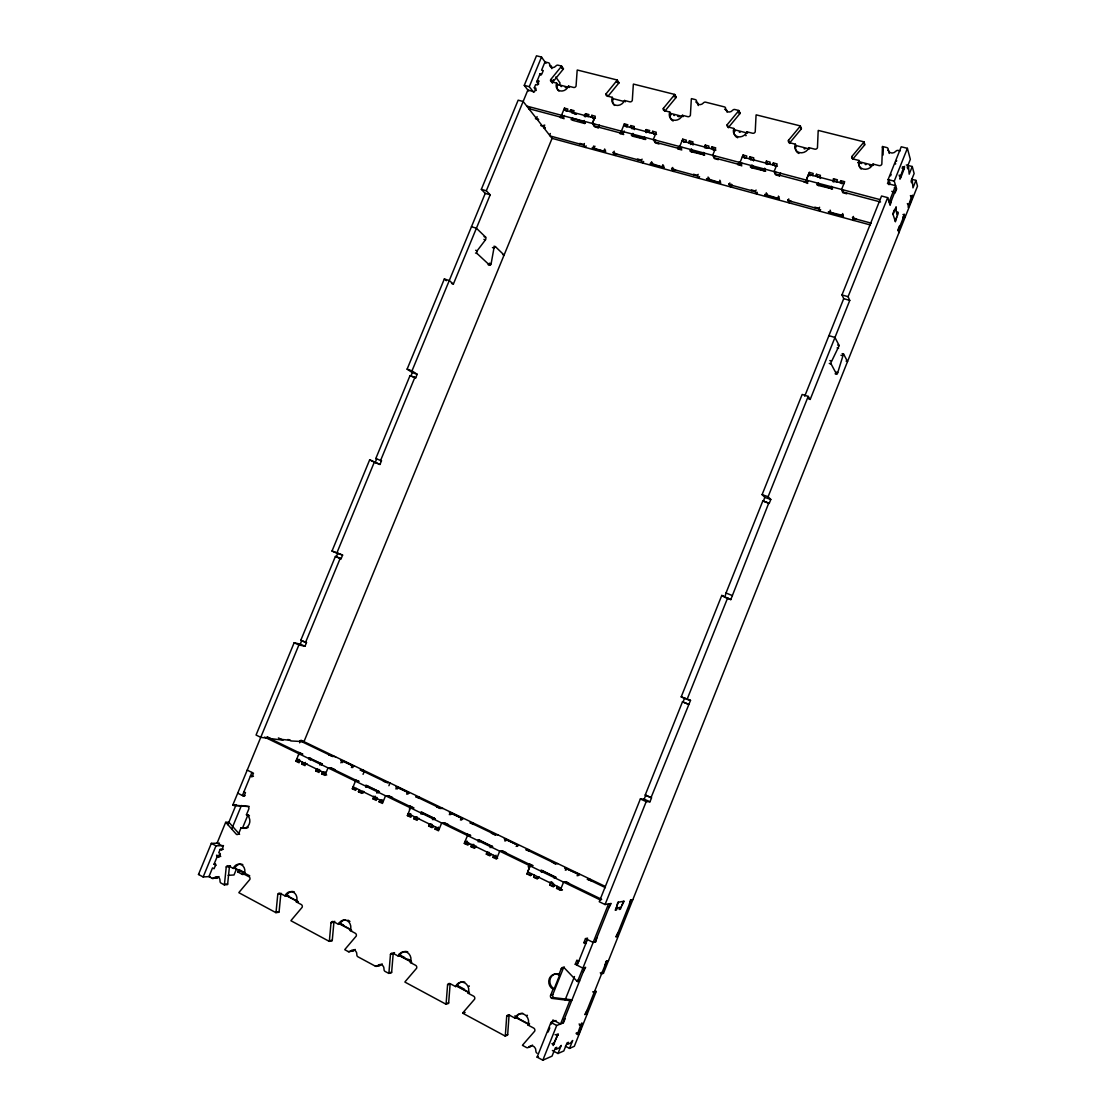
<?xml version="1.0" encoding="UTF-8"?>
<svg xmlns="http://www.w3.org/2000/svg" width="1116" height="1116" viewBox="0 0 1116 1116"><rect width="100%" height="100%" fill="white"/><g stroke="black" fill="none" stroke-linecap="round" stroke-linejoin="round"><path stroke-width="1.5" d="M900.138 150.925L898.268 150.451A2.232 1.953 -27.9 0 0 895.827 151.274A4.45 3.892 -28.2 0 1 888.197 149.349A2.218 1.939 -28.6 0 0 886.815 147.577L882.575 146.517A2.218 1.939 -28.7 0 0 882.435 147.089L881.835 164.178A2.218 1.939 -28.7 0 1 879.045 165.6L873.019 164.066A7.728 6.78 -29.5 0 1 863.296 169.06A7.728 6.78 -29.5 0 1 859.013 160.481L853.043 158.96A2.204 1.925 -30.2 0 1 851.843 156.519L863.672 142.388A2.204 1.925 -29.9 0 0 863.979 141.858L818.307 130.419A2.176 1.883 -32.1 0 0 818.168 130.977L817.456 147.744A2.162 1.897 -32.3 0 1 814.75 149.153L808.919 147.661A7.547 6.584 -33 0 1 799.461 152.599A7.547 6.584 -33 0 1 795.387 144.201L789.612 142.722A2.148 1.869 -33.7 0 1 788.468 140.337L800.046 126.429A2.148 1.869 -33.3 0 0 800.339 125.913L756.188 114.85A2.12 1.827 -35.3 0 0 756.048 115.408L755.225 131.855A2.12 1.841 -35.6 0 1 752.589 133.25L746.953 131.814A7.393 6.403 -36.2 0 1 737.746 136.696A7.393 6.403 -36.2 0 1 733.868 128.466L728.288 127.029A2.106 1.814 -36.8 0 1 727.186 124.699L738.513 111A2.106 1.814 -36.3 0 0 738.806 110.498L734.886 109.508A2.106 1.814 -36.5 0 0 732.626 110.317A4.199 3.613 -36.7 0 1 725.637 108.559A2.093 1.8 -37 0 0 724.396 106.885L705.619 102.17A2.079 1.786 -37.8 0 0 703.387 102.979A4.157 3.571 -38 0 1 696.51 101.249A2.079 1.786 -38.3 0 0 695.296 99.589L691.46 98.627A2.079 1.772 -38.3 0 0 691.32 99.171L690.399 115.297A2.079 1.786 -38.7 0 1 687.833 116.678L682.392 115.297A7.226 6.208 -39.3 0 1 673.45 120.109A7.226 6.208 -39.3 0 1 669.767 112.06L664.383 110.679A2.051 1.758 -39.7 0 1 663.336 108.392L674.413 94.93A2.065 1.758 -39.2 0 0 674.692 94.428L633.456 84.091A2.037 1.73 -40.8 0 0 633.316 84.635L632.298 100.468A2.037 1.73 -41.2 0 1 629.801 101.835L624.542 100.482A7.087 6.026 -41.7 0 1 615.823 105.253A7.087 6.026 -41.7 0 1 612.307 97.357L607.09 96.032A2.023 1.716 -42.1 0 1 606.1 93.786L616.939 80.519A2.023 1.716 -41.6 0 0 617.218 80.017L577.293 70.015A1.995 1.674 -43 0 0 577.153 70.545L576.051 86.113A1.995 1.688 -43.4 0 1 573.61 87.453L568.504 86.155A6.947 5.859 -43.8 0 1 560.023 90.87A6.947 5.859 -43.8 0 1 556.661 83.128L551.611 81.831A1.981 1.66 -44.2 0 1 550.662 79.627L561.278 66.569A1.981 1.66 -43.7 0 0 561.557 66.081L558.014 65.188A1.981 1.66 -43.8 0 0 555.935 65.97A3.962 3.306 -43.9 0 1 549.602 64.379A1.981 1.646 -44.1 0 0 548.514 62.803L544.985 61.924L541.595 70.155L543.255 70.573L541.804 74.116L540.13 73.684L537.103 81.05L538.093 82.375M883.049 155.054L883.23 149.739A2.218 1.939 -28.6 0 1 883.314 149.349M220.424 855.037A1.548 0.698 -60.2 0 0 218.862 856.418L217.243 856.474L214.049 864.216L215.597 865.04L214.063 868.75L212.514 867.927L208.943 876.59L212.207 878.348A2.037 1.73 -83.6 0 0 214.188 877.901A4.087 3.46 -83.8 0 1 220.047 881.054A2.051 1.73 -83.9 0 0 221.01 883.091L224.302 884.862A2.051 1.73 -84 0 0 224.456 884.29L226.241 866.923A2.051 1.73 -83.5 0 1 228.571 865.89L233.258 868.388A7.184 6.11 -83.8 0 1 241.461 864.774A7.184 6.11 -83.8 0 1 244.278 874.247L249.021 876.758A2.065 1.758 -84.3 0 1 249.831 879.478L239.159 892.2A2.065 1.758 -84.7 0 0 238.88 892.702L275.903 912.637A2.093 1.786 -86.2 0 0 276.057 912.051L277.772 894.362A2.079 1.786 -85.6 0 1 280.158 893.316L285.012 895.897A7.31 6.305 -86 0 1 293.424 892.27A7.31 6.305 -86 0 1 296.382 901.951L301.292 904.546A2.093 1.814 -86.5 0 1 302.143 907.322L291.248 920.24A2.106 1.814 -87 0 0 290.955 920.742L329.22 941.346A2.134 1.841 -88.7 0 0 329.387 940.746L331.02 922.695A2.12 1.841 -88.1 0 1 333.475 921.663L338.497 924.327A7.463 6.501 -88.6 0 1 347.132 920.672A7.463 6.501 -88.6 0 1 350.243 930.577L355.32 933.269A2.134 1.869 -89.2 0 1 356.213 936.115L345.095 949.2A2.148 1.869 -89.6 0 0 344.788 949.716L348.345 951.641A2.148 1.869 -89.7 0 0 350.466 951.195A4.297 3.739 -90 0 1 356.855 954.626A2.148 1.869 89.8 0 0 357.929 956.789L375.381 966.191A2.162 1.897 88.9 0 0 377.529 965.745A4.352 3.794 88.5 0 1 384.03 969.246A2.176 1.897 88.3 0 0 385.118 971.436L388.773 973.389A2.176 1.911 88.2 0 0 388.926 972.789L390.474 954.347A2.176 1.911 88.7 0 1 393.013 953.301L398.203 956.063A7.631 6.71 88.1 0 1 407.103 952.408A7.631 6.71 88.1 0 1 410.409 962.55L415.654 965.34A2.19 1.925 87.4 0 1 416.603 968.256L405.22 981.564A2.19 1.925 87 0 0 404.913 982.08L445.968 1004.191A2.232 1.967 84.8 0 0 446.121 1003.577L447.586 984.744A2.218 1.967 85.3 0 1 450.194 983.698L455.565 986.558A7.798 6.905 84.6 0 1 464.716 982.875A7.798 6.905 84.6 0 1 468.19 993.268L473.63 996.156A2.246 1.981 83.8 0 1 474.635 999.141L462.987 1012.644A2.246 1.981 83.5 0 0 462.68 1013.175L505.185 1036.067A2.274 2.023 80.9 0 0 505.339 1035.439L506.706 1016.216A2.274 2.023 81.3 0 1 509.384 1015.155L514.95 1018.127L516.108 1017.722A7.965 7.101 80.5 0 1 522.707 1013.258M505.185 1036.067L507.529 1035.188A2.274 2.009 80.9 0 0 507.682 1034.56L509.049 1015.42A2.26 2.009 81.3 0 1 509.468 1014.751M445.968 1004.191L448.506 1003.451A2.218 1.953 84.7 0 0 448.66 1002.838L450.125 984.103A2.204 1.953 85.2 0 1 450.306 983.726M388.773 973.389L391.493 972.803A2.176 1.897 88.1 0 0 391.646 972.203L393.181 953.831A2.162 1.897 88.7 0 1 394.52 952.632M329.22 941.346L332.122 940.872A2.12 1.841 -88.7 0 0 332.275 940.286L333.907 922.304A2.12 1.841 -88.1 0 1 334.772 921.3M275.903 912.637L278.944 912.288A2.079 1.786 -86.2 0 0 279.112 911.702L280.814 894.083A2.079 1.786 -85.6 0 1 281.302 893.358M224.302 884.862L227.497 884.611A2.037 1.73 -84.1 0 0 227.65 884.053L229.422 866.755A2.037 1.73 -83.5 0 1 230.412 865.681M488.111 264.687L489.603 265.162A1.911 0.879 -73.7 0 0 491.124 263.781L493.956 248.045A1.911 0.879 -74 0 1 495.462 246.692L504.083 255.048L502.605 254.588M553.606 883.37L552.615 883.314M835.117 373.776L836.749 374.306L837.614 372.995L843.515 353.981M538.819 80.673L537.87 83.379L538.484 84.495M553.257 1044.576L553.229 1045.539L558.153 1033.862L553.299 1044.45L551.876 1043.697M837.739 372.674L836.33 372.116M904.267 168.474C906.318 157.119 893.525 197.504 904.267 168.474L902.37 167.986M577.474 1034.281C579.106 1038.508 586.779 1006.799 577.474 1034.281L576.107 1033.555M912.316 197.155C914.353 186.539 902.049 224.721 912.316 197.155L910.865 196.779M585.426 1014.346L606.658 961.155M616.423 936.659L631.056 899.984M898.213 230.51L904.434 214.914L902.97 214.523M594.577 991.189L595.637 991.315A2.176 1.981 77.4 0 1 596.195 991.496L574.322 1046.292L569.523 1048.412L565.407 1046.222M600.282 972.775L601.064 973.584A2.176 1.981 77.8 0 0 601.552 973.933L603.435 973.333L917.505 186.163L915.957 180.374L911.563 179.244M577.139 875.781L577.725 874.344L579.623 874.832L564.905 868.025M842.72 213.505L842.036 215.249L843.501 216.462L842.036 215.235L828.323 211.873L842.496 216.378L843.18 214.649M578.116 875.669L578.688 874.233L564.947 867.941M853.447 216.434L852.763 218.164L871.205 223.158M854.326 218.694L853.628 220.41L852.457 217.397L856.558 219.182M551.681 998.36L553.843 997.634L571.392 999.769A2.288 2.065 78.6 0 1 571.978 999.964L569.871 1000.703A2.302 2.065 78.7 0 0 569.286 1000.508L551.681 998.36A2.288 2.051 79.9 0 1 550.606 995.319L553.076 989.167A7.965 7.198 80.3 0 1 549.337 978.592A7.965 7.198 80.3 0 1 558.823 974.812L559.897 974.505L554.15 988.818L553.076 989.167M558.823 974.812L561.278 968.674A2.274 2.065 80.4 0 1 563.999 967.586L577 981.201A2.288 2.079 79 0 0 577.516 981.564L579.595 980.908A2.274 2.065 78.9 0 1 579.078 980.545L578.269 979.695M553.843 997.634A2.274 2.051 79.8 0 1 552.783 994.607L563.413 968.06A2.26 2.051 80.3 0 1 564.347 967M552.392 1050.519L557.986 1053.504L561.222 1045.399L559.004 1048.036L555.921 1049.375L556.745 1047.324L555.308 1047.938L552.029 1056.141L542.836 1060.2L537.103 1057.117L550.969 1022.451L556.061 1020.526M730.785 599.599L724.884 597.325L726 593.014L762.828 500.931L768.771 503.037L730.785 599.599L721.787 595.428L681.206 696.872L690.511 700.36L688.893 704.405L682.49 701.797L645.201 795.052L651.605 797.703L649.972 801.776L644.169 799.154L640.361 798.972L599.25 901.728L605.053 904.546L611.136 903.486L608.862 907.685M762.828 500.931L769.203 503.469L770.793 499.48L764.851 497.373L762.102 494.625L802.167 394.45L808.207 396.403L810.202 399.416L849.764 300.413L848.076 296.703L887.68 197.63L881.556 196.011L841.98 294.917L843.724 298.642L804.72 396.194M889.661 184.531L888.113 179.578L901.24 146.782L907.392 148.316L910.335 159.351L907.238 167.107L907.713 168.823L908.494 166.884L909.191 174.18L912.26 166.521L906.262 164.987M548.137 1032.007L549.797 1027.892M551.304 1024.111L552.95 1019.982L560.553 1023.986L569.871 1000.703M583.305 971.631L585.621 967.335L582.887 968.144L575.242 964.266L576.874 960.165L578.785 961.127M583.863 942.713L585.495 938.612L587.532 938.138L585.9 942.211L583.863 942.713L585.774 943.676M888.866 180.15L887.499 183.568L895.618 185.674L889.089 202.024M890.582 175.826L891.168 174.361M895.604 163.299L895.562 164.094M896.385 161.346L896.678 160.606M578.409 960.946L577.321 963.68L575.242 964.266M888.866 184.628L889.968 182.229M577.153 965.228L587.421 939.56M644.169 799.154L645.801 795.094M683.034 701.964L684.652 697.918M763.26 501.363L764.851 497.373M565.115 999.936L574.475 976.528M542.836 1060.2L556.717 1025.478L563.427 1022.884L565.073 1018.768L564.361 1019.034M605.053 904.546L646.206 801.609L649.972 801.776M681.206 696.872L687.093 699.341L727.73 597.716M770.793 499.48L768.101 496.732L808.207 396.403M891.782 191.324L895.074 192.956L896.636 189.05L894.251 181.169L907.392 148.316M577.516 981.564L608.541 903.932M645.201 795.052L651.019 797.675L688.893 704.405M562.701 1023.163L584.937 967.53M595.163 941.932L610.48 903.597M889.87 204.465L896.371 188.199L894.348 187.669M618.417 902.202L615.209 910.238L616.464 910L617.26 907.992M893.079 214.509L896.162 206.809L895.883 210.324M619.952 907.489L619.157 909.484L620.384 909.247L623.551 901.296M896.957 213.728L897.71 211.831L898.199 213.393L895.172 221.01M569.523 1048.412L572.689 1040.489L570.541 1043.055L567.598 1044.325L568.393 1042.33L567.026 1042.916L563.817 1050.937L557.986 1053.504M915.957 180.374L912.972 187.879L912.302 180.862L911.549 182.745L911.102 181.113L914.13 173.524L912.26 166.521M788.789 198.899L788.105 200.601L818.907 208.971L819.59 207.255M789.891 201.187L789.207 202.875L787.729 199.834L791.76 201.591M528.203 866.867L529.403 863.882L533.071 865.653L530.114 865.904L526.891 873.912L530.574 875.711L531.383 873.702M803.45 181.545L807.691 183.401L806.226 180.081L809.323 172.408L813.215 173.44L812.448 175.352M530.128 865.904L527.701 871.903L561.139 888.197M806.24 180.094L808.556 174.347L843.919 183.638M807.9 181.141L807.328 182.564L775.299 174.068L776.011 172.296M810.063 175.77L809.323 172.408M539.251 876.883L538.149 876.995L537.34 879.003L533.643 877.204L534.452 875.195M815.698 176.216L816.466 174.291L820.386 175.31L820.134 178.49M817.47 176.928L816.466 174.291M541.218 872.001L542.753 870.773L556.061 877.413L541.665 870.871C538.623 869.49 545.082 870.438 542.153 872.266M818.405 182.829L818.335 185.493L832.62 188.897L817.819 184.252C814.443 183.526 819.995 187.711 819.06 183.694M820.595 209.529L819.897 211.231L818.572 208.204L814.833 207.185L815.182 207.953M836.651 181.727L837.432 179.788L833.485 178.755L833.206 181.936M554.261 884.848L553.452 886.871L549.728 885.044L550.537 883.035L551.876 883.021M551.918 882.156L551.611 882.909L550.062 882.156M553.731 877.622L555.098 876.758L554.499 878.264M831.462 186.288L831.378 188.953L831.964 187.516M834.224 181.866L833.485 178.755M556.577 888.392L558.697 888.113L562.422 889.94L560.316 890.219L556.577 888.392L557.386 886.369M839.943 182.592L840.725 180.653L844.686 181.699L841.576 189.455L842.859 192.747L846.807 193.793L846.5 192.97M565.24 870.048L566.816 868.527L566.231 869.964M830.178 210.115L829.983 212.975L830.667 211.245M841.492 183.638L840.725 180.653M560.316 890.219L563.566 882.128L566.37 881.793L569.411 883.691M843.124 190.459L842.538 191.91L880.566 202.01M742.028 163.299L741.317 165.056L714.101 157.83L714.812 156.087M744.219 157.9L743.047 155.012L740.006 162.559L741.763 165.893L737.592 164.08M468.65 843.138L467.855 845.105L464.298 843.375L467.492 835.521L470.701 835.438L466.376 833.75M746.046 157.886L746.799 156.003L743.047 155.012M476.379 846.277L475.179 846.319L474.37 848.3L470.812 846.556L471.608 844.589L474.007 844.491M749.185 158.709L749.938 156.826L753.718 157.816L753.593 160.969M750.901 160.188L749.938 156.826M478.164 841.841L478.764 840.376L479.95 840.334L492.728 846.723L478.764 840.376C476.127 839.12 482.028 839.971 479.364 841.799M752.031 164.875L751.961 167.888L765.66 171.18L751.305 166.619C748.055 165.921 753.788 170.246 752.812 165.754M490.705 853.88L489.896 855.86L486.311 854.117L487.106 852.136L489.408 852.526M769.398 164.024L770.166 162.141L766.357 161.136L766.204 164.289M490.091 847.63L490.677 846.151L491.849 846.095L491.263 847.574M764.641 168.209L764.53 171.208L765.255 169.451M756.076 190.027L755.393 191.715L729.167 184.6L729.85 182.926M767.25 164.484L766.357 161.136M757.29 192.329L756.606 194.017L754.988 190.948L751.389 189.957L751.793 190.724M505.646 852.777L506.399 852.736L502.8 850.992L499.717 851.159L496.508 859.097L492.909 857.325L493.704 855.344M772.565 164.861L773.332 162.964L777.155 163.968L774.099 171.585L775.704 174.905L779.512 175.923L780.656 173.078M492.909 857.325L495.239 857.186L496.034 855.205M774.448 165.726L773.332 162.964M504.655 840.892L506.315 839.441L518.647 845.551L504.376 838.925M766.301 192.789L766.218 195.649L779.414 198.857L765.618 194.491C762.437 193.863 768.282 197.895 767.027 193.612M505.743 840.85L506.315 839.441L504.446 838.841M516.15 846.416L517.796 844.952L517.21 846.374M778.424 196.081L778.312 198.927L779.121 196.89M419.184 818.419L417.886 818.419L417.105 820.358L413.659 818.67L414.455 816.745L417.035 816.759M688.642 142.792L689.395 140.937L693.036 141.899L692.283 143.755L693.036 145.024M690.469 144.522L690.888 143.49L689.395 140.937M420.955 814.08L421.541 812.629L422.811 812.643L435.128 818.767M691.488 148.846L690.776 150.59L691.515 151.846L704.74 155.012L690.776 150.576C687.777 149.907 693.092 153.994 692.227 150.102M422.225 814.08C424.973 812.378 418.988 811.36 421.541 812.629L435.114 818.823M432.896 825.728L432.115 827.681L428.642 825.98L429.423 824.04L430.692 824.027M708.186 147.926L708.939 146.07L705.256 145.094L704.503 146.963L705.228 148.233M432.464 819.66L433.064 818.209L434.319 818.209L433.733 819.66M703.526 152.418L703.694 155.068M703.694 155.068L704.391 153.324M706.609 147.884L705.256 145.094M698.17 174.333L697.5 175.993L672.097 169.088L672.767 167.442M699.565 176.649L698.895 178.309L697.026 175.212L693.538 174.263L694.013 175.045M447.642 824.668L448.465 824.668L444.991 822.98L441.657 822.994L438.504 830.792L435.017 829.09L435.798 827.137M711.255 148.735L712.022 146.88L715.719 147.842L712.678 155.319L714.575 158.667L718.258 159.644L717.797 158.821M438.323 827.109L437.528 829.048L435.017 829.09M713.152 150.116L712.022 146.88M449.33 814.68L450.041 812.936L451.213 812.95L463.098 818.865L450.041 812.936C447.418 811.695 453.849 812.839 450.501 814.68M708.088 177.012L708.088 179.843L720.824 182.996L707.404 178.686C704.349 177.988 710.055 182.117 708.897 177.849M460.448 820.023L461.159 818.293L462.303 818.293L461.605 820.023M719.82 180.192L719.806 183.024L720.476 181.35M738.039 164.903L739.169 162.099M731.552 184.224L730.464 186.902L728.734 183.819L732.724 185.563M365.643 787.226L366.215 785.803L367.582 785.873L379.454 791.816L366.215 785.803C363.718 784.576 369.898 785.678 366.997 787.282M632.912 133.362L632.214 135.064L633.051 136.333L645.787 139.43L632.2 135.05C629.368 134.422 634.46 138.384 633.735 134.618M377.027 798.512L376.245 800.423L372.884 798.791L373.665 796.88L375.534 797.145M648.982 132.358L649.721 130.53L646.164 129.596L645.411 131.423L646.234 132.706M375.325 796.21L375.032 796.922L373.637 796.238M376.636 792.988L377.361 791.202L378.701 791.258L377.975 793.044M644.002 138.189L644.574 136.822M645.522 137.742L644.825 139.458L644.002 138.189M647.754 132.274L646.164 129.596M391.59 797.508L392.483 797.535L389.107 795.903L385.55 795.778L382.425 803.436L379.049 801.79L379.831 799.879L382.523 799.963M651.953 133.139L652.707 131.311L656.278 132.246L653.292 139.598M642.063 159.128L641.393 160.76L613.437 153.171L614.232 151.218M654.088 134.436L652.707 131.311M388.898 785.706L390.014 783L383.444 781.284L384.281 781.326M643.639 161.457L642.969 163.089L640.863 159.965L637.473 159.044L638.003 159.825M655.734 140.058L654.897 142.123L681.234 149.112L681.946 147.382M395.887 788.942L396.585 787.24L397.84 787.296M651.66 161.722L651.005 163.368L651.772 164.526M397.143 788.998C400.546 787.366 394.213 785.999 396.585 787.24L409.307 793.016L397.84 787.296M651.772 164.526L664.076 167.567L650.991 163.355C648.201 162.783 653.39 166.493 652.442 162.88M406.656 794.132L407.354 792.416L408.595 792.472L407.898 794.173M662.374 166.451L663.043 164.805C661.356 165.921 663.741 169.493 663.783 165.963M409.377 809.17L410.549 806.296L413.966 807.942L410.507 807.886L407.368 815.601L410.8 817.275L411.581 815.35M685.601 141.983L686.354 140.142L682.713 139.179L679.714 146.587L681.75 149.963L678.137 149L679.253 146.238M683.996 142.318L682.713 139.179M674.245 169.772L673.576 171.418L671.595 168.307L675.529 170.023M319.734 770.612L318.967 772.481L315.716 770.905L316.498 769.022L317.934 769.119M588.23 116.371L588.969 114.571L585.523 113.679L584.784 115.464L585.705 116.762M319.664 764.906L320.236 763.511L308.811 757.862L322.357 764.083L320.348 763.567M573.722 118.728C570.485 122.523 567.36 114.697 583.501 122.16L584.198 120.472M321.101 765.018L321.673 763.609L320.236 763.511M572.648 117.794L572.103 119.133L573.024 120.402L584.421 123.43L585.105 121.742M587.211 116.594L585.523 113.679M321.673 773.807L322.44 771.923L325.3 772.105L324.533 773.974L321.673 773.807L324.937 775.397L328.02 767.878L331.801 768.129L335.051 769.705L334.116 769.649M591.103 117.138L591.843 115.325L595.288 116.231L592.331 123.457L594.758 126.861L598.204 127.782L599.306 125.076M593.28 118.812L591.843 115.325M592.345 123.457L594.563 118.059L563.72 109.94M584.393 143.49L583.738 145.094L550.174 135.985M594.842 124.322L594.144 125.996L623.091 133.683L624.207 130.963M586.137 145.847L585.481 147.438L583.138 144.299L579.86 143.406L580.46 144.201M340.868 762.856L341.691 760.847L343.031 760.959L354.107 766.399L341.036 760.428M593.684 146.001L593.028 147.619L593.893 148.791L605.737 151.748L592.191 147.814L593.879 148.791L594.954 146.224M342.333 762.619L343.017 760.959L341.05 760.345M351.414 767.543L352.112 765.855L353.423 765.953L352.74 767.627M604.691 148.986L604.035 150.604L604.872 151.79L605.528 150.158M627.122 126.61L627.876 124.783L624.346 123.862L621.389 131.158L623.677 134.534L620.175 133.613L621.291 130.893M356.409 788.468L355.641 790.365L352.321 788.747L355.432 781.172L359.101 781.367L354.888 779.707M625.964 126.666L624.346 123.862M615.753 153.882L615.097 155.501L612.879 152.376L616.757 154.064M363.063 774.351L364.165 771.658L360.147 770.082L363.621 770.319M363.886 791.495L362.519 791.439L361.737 793.35L358.403 791.718L359.185 789.821M630.066 127.377L630.805 125.564L634.334 126.485L633.595 128.312L634.432 129.596M632.172 128.926L630.805 125.564M219.461 843.152L211.329 843.361L198.495 874.456L203.154 876.967L216.002 845.83L223.493 845.607M239.591 834.322L229.24 822.645A2.009 1.716 -81.6 0 0 228.822 822.339L225.669 822.339L217.048 843.208L223.256 846.472L221.721 850.183L220.173 849.374L218.764 852.763L220.326 853.587L218.792 857.297L217.243 856.474M225.669 822.339A2.023 1.716 -81.6 0 1 226.074 822.645L236.453 834.377A2.037 1.73 -82.1 0 0 238.782 833.331L241.084 827.751A7.101 6.082 -81.7 0 0 249.259 824.082A7.101 6.082 -81.7 0 0 246.441 814.764L248.729 809.198A2.023 1.73 -81.2 0 0 247.933 806.533L233.216 805.333A2.023 1.716 -80.8 0 1 232.742 805.194L298.907 644.922L304.989 646.276L306.495 642.621L300.804 640.263L335.4 556.41L341.105 558.739L342.598 555.098L332.01 551.039L369.675 459.834L379.998 464.451L381.477 460.824L380.626 460.392L414.873 377.375L410.004 375.646L375.799 458.536L376.664 458.983L375.171 462.582L379.998 464.451M332.01 551.039L336.823 553.048L374.516 461.689M410.004 375.646L415.682 377.905L417.175 374.306L411.999 370.875L485.237 193.375L481.345 189.329L518.159 100.175L523.167 101.5L535.722 117.515L538.665 119.607L535.401 118.728M451.548 283.45L453.389 284.05L490.189 194.826L486.325 190.78L527.854 90.061L534.508 91.791L535.973 88.248L534.299 87.815L535.638 84.579L537.312 85.011L538.763 81.468L537.103 81.05M533.587 92.321L529.291 86.671L541.511 57.056L536.475 55.8L524.269 85.374L528.593 91.024M278.4 737.913L283.032 740.159L260.767 737.341L256.052 735.039L294.136 642.774L300.26 644.141L301.766 640.486M336.321 556.731L337.813 553.104M410.827 376.176L412.306 372.591L407.117 369.145L444.335 278.972L449.274 280.562L453.389 284.05M227.873 824.682L236.146 804.636M251.923 772.439L242.395 795.527L245.157 795.61M300.804 640.263L305.547 642.398L340.185 558.418L341.105 558.739M218.471 857.339L218.862 856.418L216.518 855.177M231.877 828.63L241.433 805.473M529.458 109.521L530.184 107.764M241.084 827.751L242.646 827.737L247.864 815.085M537.089 116.594L536.378 118.338L543.018 126.806L543.645 125.299M552.769 80.994L551.89 82.514M552.936 80.561L553.299 79.696M236.606 868.653L234.011 874.972L228.124 875.349M559.2 85.179L560.079 83.03L555.768 77.004M870.494 225L552.015 138.342L543.659 127.615L544.72 125.034M245.115 874.26L242.437 874.428L237.931 872.028L238.838 869.796M242.437 874.428L243.358 872.196M299.646 742.824L300.288 741.289M549.616 135.203L550.314 133.501M299.827 760.917L299.06 762.772L295.866 761.21L298.935 753.76L302.827 754.095L298.656 752.463M552.085 138.356L303.971 741.652L291.025 740.954L287.956 739.462M567.109 110.819L567.849 109.033L564.445 108.14L561.515 115.297L564.054 118.714L560.037 116.957M298.488 755.323L299.632 752.547M560.678 117.808L561.766 115.143M564.375 115.506L563.413 117.85L528.719 108.643M566.203 111.056L564.445 108.14M307.179 763.888L305.728 763.776L304.961 765.646L301.739 764.083L302.506 762.214M569.955 111.572L570.681 109.773L574.098 110.679L573.359 112.465L574.294 113.762M305.421 762.423L304.654 764.293L301.739 764.083M572.201 113.246L570.681 109.773M309.048 759.34L309.481 758.294L310.918 758.406L310.206 760.149M575.507 114.376L575.87 113.483M828.937 335.637L834.963 337.478L839.19 345.611L830.709 363.202L836.582 374.237M489.603 265.162L477.048 253.485A1.953 0.907 -73.9 0 1 477.174 250.765L485.46 239.856A1.939 0.907 -74.2 0 0 485.6 237.122L476.406 228.222L471.482 226.715M552.448 83.184A1.967 1.66 -44.2 0 1 552.601 82.291L563.175 69.276A1.981 1.66 -43.7 0 0 563.454 68.787L561.557 66.081M617.218 80.017L618.948 82.737A2.009 1.702 -41.6 0 1 618.655 83.226L607.857 96.436L606.1 93.786M674.692 94.428L676.226 97.12A2.051 1.758 -39.2 0 1 675.947 97.636L664.913 111.042L663.336 108.392M728.427 127.796A2.093 1.814 -36.7 0 1 728.553 127.322L739.838 113.692A2.093 1.814 -36.3 0 0 740.131 113.176L738.806 110.498M789.486 143.42A2.134 1.869 -33.6 0 1 789.612 142.96L801.148 129.107A2.148 1.855 -33.2 0 0 801.441 128.591L800.339 125.913M863.979 141.858L864.858 144.522A2.19 1.911 -29.8 0 1 864.551 145.052L852.763 159.114L851.843 156.519M377.096 797.535L376.385 797.438M537.103 1057.117L538.275 1056.601M553.383 1044.199L554.471 1043.739M577.572 1034.044L578.562 1033.625M514.95 1018.127A7.979 7.114 80.5 0 1 524.367 1014.43A7.979 7.114 80.5 0 1 528.021 1025.074L533.657 1028.059A2.288 2.051 79.6 0 1 534.717 1031.128L522.804 1044.827A2.302 2.037 79.5 0 0 522.483 1045.371L526.445 1047.505A2.302 2.037 79.4 0 0 528.761 1047.087L531.035 1046.166A4.59 4.073 78.9 0 1 532.569 1045.092M557.902 1035.16L555.057 1034.658M587.379 1013.593L584.77 1014.597L587.002 1010.412M505.339 1035.439L507.682 1034.56M528.021 1025.074L529.151 1024.655M596.195 991.496L594.284 992.166A2.19 1.981 77.5 0 0 593.726 991.985L592.666 991.859M569.286 1000.508L571.392 999.769M593.726 991.985L595.637 991.315M506.706 1016.216L509.049 1015.42M550.606 995.319L552.783 994.607M577 981.201L579.078 980.545M601.064 973.584L602.947 972.999A2.176 1.981 77.7 0 0 603.435 973.333M462.68 1013.175L465.163 1012.407M605.095 965.075L606.03 961.336L608.513 960.597M446.121 1003.577L448.66 1002.838M561.278 968.674L563.413 968.06M468.19 993.268L469.418 992.919L456.821 986.223L455.565 986.558M447.586 984.744L450.125 984.103M618.25 936.198L615.823 936.812L617.985 932.739M596.809 937.831L595.846 941.764L593.154 942.434L585.495 938.612M388.926 972.789L391.646 972.203M410.409 962.55L411.72 962.271M375.381 966.191L380.291 965.187A4.325 3.78 88.5 0 1 382.3 963.973M398.203 956.063L399.556 955.798A7.617 6.696 88.1 0 1 407.745 951.822M390.474 954.347L393.181 953.831M616.004 908.229L621.18 907.266M616.813 906.22L617.79 902.314L624.165 901.198L621.975 905.271M629.508 903.89L630.47 900.082L632.828 899.677M350.466 951.195L353.312 950.692A4.283 3.725 90 0 1 355.306 949.479M348.345 951.641L351.191 951.125A2.134 1.855 -89.7 0 0 353.312 950.692M329.387 940.746L332.275 940.286M350.243 930.577L351.666 930.367L339.92 924.118L338.497 924.327M331.02 922.695L333.907 922.304M591.508 880.97L587.253 879.31L589.806 879.003M549.728 885.044L554.345 885.992M276.057 912.051L279.112 911.702M296.382 901.951L297.888 901.784M533.643 877.204L538.303 878.18M526.891 873.912L531.565 874.888M285.012 895.897L286.519 895.757A7.296 6.291 -86 0 1 294.275 891.837M277.772 894.362L280.814 894.083M557.791 863.617L555.098 863.84L552.239 862.082M528.677 863.937L529.403 863.882M224.456 884.29L227.65 884.053M214.188 877.901L217.397 877.678A4.073 3.446 -83.8 0 1 219.001 876.576M212.207 878.348L215.43 878.139A2.037 1.716 -83.6 0 0 217.397 877.678M203.154 876.967L209.947 876.52M244.278 874.247L245.841 874.149M198.495 874.456L199.346 874.4M237.931 872.028L239.27 871.945M530.016 851.396L525.831 849.764L528.649 849.611M233.258 868.388L234.848 868.304A7.17 6.11 -83.8 0 1 242.814 864.579M486.311 854.117L491.054 855.149M226.241 866.923L229.422 866.755M214.049 864.216L215.653 864.133M470.812 846.556L475.583 847.602M464.298 843.375L469.083 844.435M467.52 841.325L465.107 841.408L497.317 857.102M220.173 849.374L223.367 849.262M497.736 834.754L494.779 834.838L491.375 833.192L492.114 833.178M428.642 825.98L433.482 827.082M474.035 824.473L469.906 822.869L472.947 822.855M226.074 822.645L229.24 822.645M413.659 818.67L416.254 818.684M407.368 815.601L409.977 815.629M246.441 814.764L247.989 814.764M410.758 813.703L408.149 813.676L439.285 828.839M232.742 805.194L235.881 805.236A2.009 1.716 -80.9 0 0 236.355 805.389L246.427 806.212M233.216 805.333L236.355 805.389M443.01 808.458L439.844 808.403L436.537 806.812L437.332 806.84M409.684 806.282L410.549 806.296M379.049 801.79L381.742 801.86M372.884 798.791L375.59 798.861M419.825 798.414L415.752 796.824L419.002 796.936M358.403 791.718L363.37 792.904M352.321 788.747L355.083 788.873M253.458 776.29L250.389 776.136L251.951 776.917L253.471 773.221L247.222 770.11M315.716 770.905L318.604 771.086M295.866 761.21L298.795 761.433M299.562 759.577L296.633 759.354L325.705 773.514M247.347 806.282L249.175 806.436M335.567 756.843L328.899 755.058L329.806 755.127M280.521 739.308L290.439 740.299M432.408 824.64L430.943 824.138M319.72 769.747L319.009 769.552M584.533 123.457L585.328 123.304L583.501 122.16M305.547 642.398L306.495 642.621M549.574 65.3L550.453 65.523A1.967 1.646 -44.1 0 1 551.541 67.1A3.934 3.306 -43.9 0 0 551.806 68.648M561.906 68.411L563.454 68.787M616.437 82.096L618.948 82.737M673.632 96.478L676.226 97.12M695.812 102.044L696.761 102.281A2.065 1.772 -38.3 0 1 697.974 103.941A4.143 3.557 -38 0 0 698.281 105.56M724.591 109.284L725.777 109.577A2.093 1.8 -36.9 0 1 727.004 111.251A4.185 3.613 -36.6 0 0 727.06 112.074M738.178 112.688L740.131 113.176M539.656 74.437L540.59 74.674M902.384 166.786L903.904 167.177M902.147 168.167L904.169 168.683L903.807 167.4M556.661 83.128L557.623 84.453L567.765 87.048M612.307 97.357L613.186 98.682L623.858 101.43M669.767 112.06L670.549 113.386L683.145 116.608L682.392 115.297M733.868 128.466L734.537 129.777L747.594 133.125L746.953 131.814M795.387 144.201L795.945 145.512L809.449 148.972L808.919 147.661M859.013 160.481L859.46 161.778L873.437 165.363L873.019 164.066M560.79 86.35L561.529 86.546M565.212 87.48L565.952 87.676M669.977 114.362L671.316 114.697M673.673 115.297L674.455 115.506M677.607 116.315L679.184 116.72M733.812 130.725L735.207 131.088M739.266 132.134L740.089 132.344M795.066 146.447L796.154 146.712M804.078 148.749L804.929 148.972M857.674 162.504L859.906 163.076M860.771 163.299L861.65 163.522M865.123 164.415L866.002 164.638M869.49 165.531L870.354 165.754M536.545 81.998L538.107 82.389M899.036 175.17L900.556 175.561M537.41 83.268L538.651 83.588M899.398 176.426L900.933 176.83L900.556 175.533M524.269 85.374L529.291 86.671M888.113 179.578L894.251 181.169M910.53 195.593L911.981 195.97M910.433 195.83L912.232 197.393M623.621 125.689L655.538 134.087M681.974 141.034L714.951 149.711M742.293 156.91L776.401 165.879M566.342 110.721L567.402 111M572.564 112.353L574.266 112.814M587.351 116.245L588.634 116.594M593.656 117.905L595.372 118.366M626.062 126.429L626.941 126.666M632.493 128.131L634.474 128.647M647.796 132.148L650.014 132.734M654.311 133.864L656.543 134.45M684.234 141.732L686.27 142.276M690.888 143.49L692.478 143.908M706.707 147.647L709.218 148.316M713.431 149.418L715.97 150.088M744.358 157.551L745.767 157.928M751.235 159.365L753.816 160.048M767.585 163.661L770.668 164.471M774.546 165.503L777.406 166.242M810.397 174.933L813.062 175.631M817.526 176.802L820.93 177.695M834.475 181.266L837.67 182.103M841.687 183.164L843.417 183.61M575.019 113.958L576.442 114.334M584.282 116.399L584.993 116.58M907.322 203.6L909.122 205.163L907.671 204.772M526.696 106.076L880.092 199.638M903.193 216.685L905.132 217.201L904.197 214.132L902.942 218.638M540.772 125.564L544.008 126.429L545.278 128.047L543.659 127.615M481.345 189.329L486.325 190.78M841.98 294.917L848.076 296.703M485.237 193.375L490.189 194.826M843.724 298.642L849.764 300.413M687.093 699.341L690.511 700.36M484.079 236.662L485.6 237.122M837.656 345.025L839.162 345.528M483.939 239.382L485.46 239.856M837.084 347.913L838.562 348.359M493.956 246.231L495.462 246.692M842.162 353.619L843.626 354.065L847.532 361.542L846.095 361.096M492.449 247.585L493.956 248.045M840.962 355.251L842.427 355.697M475.639 250.291L477.174 250.765M829.844 360.552L831.336 361.012M475.514 253.011L477.048 253.485M829.272 363.411L830.764 363.872M489.324 263.223L491.124 263.781M808.695 398.942L810.202 399.416M407.117 369.145L411.999 370.875M762.102 494.625L768.101 496.732M412.306 372.591L417.175 374.306M336.823 553.048L342.598 555.098M375.799 458.536L381.477 460.824M726 593.014L732.389 595.581M335.4 556.41L340.185 558.418M682.49 701.797L688.349 704.252M300.26 644.141L304.989 646.276M294.136 642.774L298.907 644.922M640.361 798.972L646.206 801.609M300.943 740.201L605.179 886.383M299.674 740.647L332.903 756.62M361.012 770.138L387.489 782.874M416.575 796.852L440.639 808.416M470.659 822.855L495.532 834.81M526.543 849.722L555.768 863.784M587.909 879.227L605.43 887.652M267.059 736.769L270.184 738.276M267.603 737.411L301.85 754.011M330.852 768.073L358.18 781.312M388.215 795.875L413.101 807.928M444.154 822.98L469.892 835.466M502.033 851.034L532.332 865.723M565.659 881.877L601.677 899.329M264.59 737.104L600.785 900.18M551.137 882.031L551.904 882.407M353.102 786.85L383.207 801.525M324.533 773.974L326.695 775.034M495.239 857.186L497.638 858.357M369.675 459.834L375.171 462.582M243.902 791.83L245.464 792.625L243.944 796.322L237.708 793.155M579.092 1024L581.827 1025.437L579.469 1025.116M576.414 1032.788L578.465 1033.862M211.329 843.361L216.002 845.83M550.969 1022.451L556.717 1025.478M218.276 855.205L220.745 856.516M556.493 1034.406L557.916 1035.16M239.019 869.587L244.85 872.684M286.198 894.641L289.211 896.246M339.25 922.806L343.616 925.122M398.719 954.389L404.731 957.584M407.745 959.174L410.758 960.778M457.086 985.372L464.395 989.25M514.727 1015.978L517.754 1017.583M246.58 874.163L249.747 875.837M287.51 895.897L297.958 901.449M339.25 923.378L351.08 929.656M399.793 955.533L407.438 959.593A2.065 1.827 88.1 0 0 409.07 959.551M457.197 986.028L469.362 992.487M515.731 1017.122L527.84 1023.539M234.848 868.304L245.576 874.009M286.519 895.757L297.609 901.644M399.556 955.798L411.441 962.118M516.108 1017.722L528.845 1024.488M552.964 1043.237L554.387 1043.99M721.787 595.428L724.884 597.325M414.873 377.375L415.682 377.905M444.335 278.972L446.414 280.716M602.166 972.189L602.947 972.999M534.299 87.815L536.294 90.452M540.13 73.684L541.12 75.023M550.662 79.627L552.601 82.291M583.487 122.146L584.407 123.416M541.511 57.056L546.017 63.361M597.604 126.931L598.204 127.782M568.504 86.155L569.453 87.48M561.278 66.569L563.175 69.276M619.603 132.762L620.175 133.613M624.542 100.482L625.392 101.821M653.279 139.584L655.441 142.974L659.012 143.922L658.468 143.085M616.939 80.519L618.655 83.226M677.621 148.163L678.137 149M674.413 94.93L675.947 97.636M727.186 124.699L728.553 127.322M738.513 111L739.838 113.692M779.121 175.1L779.512 175.923M788.468 140.337L789.612 142.96M800.046 126.429L801.148 129.107M863.672 142.388L864.551 145.052M887.68 197.63L890.136 205.302L891.433 200.587M898.924 232.742L897.975 229.756L899.468 226.004L899.705 226.757M894.613 210.659L894.376 209.864L892.828 213.714L895.409 221.777L896.692 217.201M895.395 208.734L897.445 215.29M882.575 146.517L883.37 149.167M882.435 147.089L883.23 149.739M889.243 153.45A4.436 3.878 -28.2 0 1 888.992 151.999A2.218 1.939 -28.5 0 0 887.75 150.269M861.203 169.102A7.714 6.766 -29.5 0 1 859.46 161.778M798.819 153.464A7.533 6.584 -33 0 1 795.945 145.512M746.213 135.357A7.38 6.389 -36.2 0 1 745.851 135.747M737.704 137.77A7.38 6.389 -36.2 0 1 734.537 129.777M673.115 121.016A7.212 6.208 -39.2 0 1 670.549 113.386M614.511 105.448A7.073 6.026 -41.7 0 1 613.186 98.682M558.865 91.093A6.933 5.859 -43.8 0 1 557.623 84.453M537.103 1053.239A2.316 2.051 78.7 0 1 535.875 1050.909A4.617 4.087 79 0 0 528.761 1047.087M531.035 1046.166A2.288 2.037 79.3 0 1 528.719 1046.585M380.291 965.187A2.162 1.883 88.8 0 1 378.143 965.619M347.885 920.184A7.449 6.487 -88.6 0 1 349.936 921.481M339.92 924.118A7.449 6.487 -88.6 0 1 345.555 919.807M456.821 986.223A7.784 6.905 84.5 0 1 464.744 982.066M469.083 985.805A7.784 6.905 84.5 0 1 469.32 986.307M527.045 1015.142A7.965 7.101 80.5 0 1 527.436 1015.532M529.5 1023.581A7.965 7.101 80.5 0 1 529.347 1024.125M554.15 988.818A7.952 7.184 80.2 0 1 550.425 978.272A7.952 7.184 80.2 0 1 559.897 974.505M248.756 815.252A7.087 6.068 -81.8 0 1 249.454 815.852M248.226 827.333A7.087 6.068 -81.8 0 1 242.646 827.737M216.002 865.416A1.576 0.711 -60 0 1 215.514 864.384"/></g></svg>
